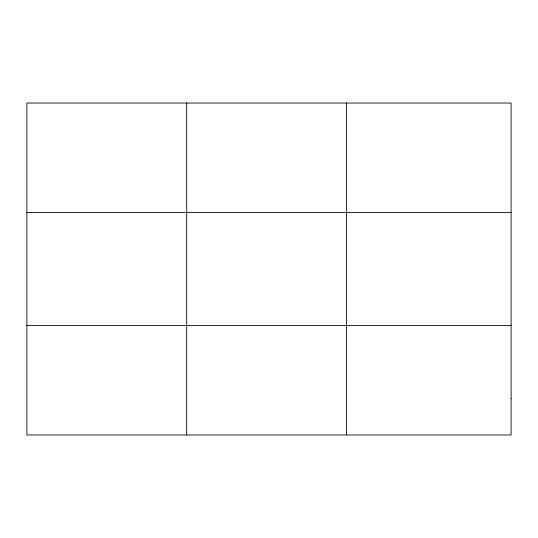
<?xml version="1.0" encoding="UTF-8"?>
<svg xmlns="http://www.w3.org/2000/svg" width="538" height="538" viewBox="0 0 538 538"><rect width="100%" height="100%" fill="white"/><g stroke="black" fill="none" stroke-linecap="round" stroke-linejoin="round"><path stroke-width="0.81" d="M186.686 103.04L186.686 434.96M346.472 103.04L346.472 434.96M26.9 212.571L511.1 212.571M26.9 325.429L511.1 325.429M511.1 398.45L511.1 434.96L26.9 434.96L26.9 103.04L511.1 103.04L511.1 398.45"/></g></svg>
